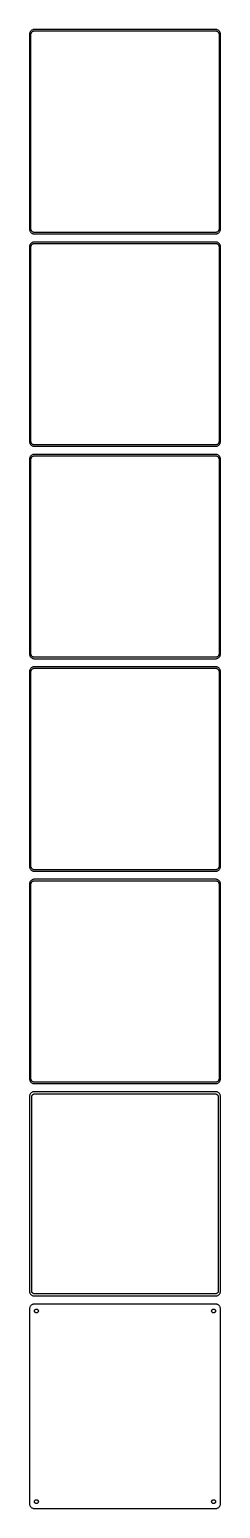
# Model space of a CAD drawing. Header units: metres. Extents: x -105 to 105, y 3398 to 6898.
# Drawn here: x -105 to 105, y 3398 to 5026 of the extents above; entities that cross this region are included whole.
import ezdxf

# ---------------------------------------------------------------- set-up
doc = ezdxf.new("R2010")
doc.units = ezdxf.units.M

msp = doc.modelspace()

# ---------------------------------------------------------------- linework, layer by layer
for p, q in [((-104.961, 5022.13), (-105, 5021.5)), ((-105, 5021.5), (-105, 4806.5)), ((-104.843, 5022.74), (-104.961, 5022.13)), ((-104.649, 5023.34), (-104.843, 5022.74)), ((-104.382, 5023.91), (-104.649, 5023.34)), ((-104.045, 5024.44), (-104.382, 5023.91)), ((-103.645, 5024.92), (-104.045, 5024.44)), ((-103.187, 5025.35), (-103.645, 5024.92)), ((-103.5, 5021), (-103.468, 5021.5)), ((-103.5, 4807), (-103.5, 5021)), ((-103.468, 5021.5), (-103.374, 5021.99)), ((-103.374, 5021.99), (-103.219, 5022.47)), ((-103.219, 5022.47), (-103.005, 5022.93)), ((-102.679, 5025.72), (-103.187, 5025.35)), ((-103.005, 5022.93), (-102.736, 5023.35)), ((-102.736, 5023.35), (-102.416, 5023.74)), ((-102.129, 5026.02), (-102.679, 5025.72)), ((-102.416, 5023.74), (-102.05, 5024.08)), ((-101.545, 5026.26), (-102.129, 5026.02)), ((-102.05, 5024.08), (-101.643, 5024.38)), ((-101.643, 5024.38), (-101.203, 5024.62)), ((-100.937, 5026.41), (-101.545, 5026.26)), ((-101.203, 5024.62), (-100.736, 5024.8)), ((-100.314, 5026.49), (-100.937, 5026.41)), ((-100.736, 5024.8), (-100.25, 5024.93)), ((100.314, 5026.49), (-100.314, 5026.49)), ((-100.25, 5024.93), (-99.7512, 5024.99)), ((-99.7512, 5024.99), (99.7512, 5024.99)), ((99.7512, 5024.99), (100.25, 5024.93)), ((100.25, 5024.93), (100.736, 5024.8)), ((100.937, 5026.41), (100.314, 5026.49)), ((100.736, 5024.8), (101.203, 5024.62)), ((101.545, 5026.26), (100.937, 5026.41)), ((101.203, 5024.62), (101.643, 5024.38)), ((102.129, 5026.02), (101.545, 5026.26)), ((101.643, 5024.38), (102.05, 5024.08)), ((102.05, 5024.08), (102.416, 5023.74)), ((102.679, 5025.72), (102.129, 5026.02)), ((102.416, 5023.74), (102.736, 5023.35)), ((103.187, 5025.35), (102.679, 5025.72)), ((102.736, 5023.35), (103.005, 5022.93)), ((103.005, 5022.93), (103.219, 5022.47)), ((103.645, 5024.92), (103.187, 5025.35)), ((103.219, 5022.47), (103.374, 5021.99)), ((103.374, 5021.99), (103.468, 5021.5)), ((103.468, 5021.5), (103.5, 5021)), ((103.5, 5021), (103.5, 4807)), ((104.045, 5024.44), (103.645, 5024.92)), ((104.382, 5023.91), (104.045, 5024.44)), ((104.649, 5023.34), (104.382, 5023.91)), ((104.843, 5022.74), (104.649, 5023.34)), ((104.961, 5022.13), (104.843, 5022.74)), ((105, 5021.5), (104.961, 5022.13)), ((105, 4806.5), (105, 5021.5)), ((-105, 4806.5), (-104.961, 4805.87)), ((-104.961, 4805.87), (-104.843, 4805.26)), ((-103.468, 4806.5), (-103.5, 4807)), ((-103.374, 4806.01), (-103.468, 4806.5)), ((-103.219, 4805.53), (-103.374, 4806.01)), ((-103.005, 4805.07), (-103.219, 4805.53)), ((103.219, 4805.53), (103.005, 4805.07)), ((103.374, 4806.01), (103.219, 4805.53)), ((103.468, 4806.5), (103.374, 4806.01)), ((103.5, 4807), (103.468, 4806.5)), ((104.843, 4805.26), (104.961, 4805.87)), ((104.961, 4805.87), (105, 4806.5)), ((-104.843, 4805.26), (-104.649, 4804.66)), ((-104.649, 4789.34), (-104.843, 4788.74)), ((-104.649, 4804.66), (-104.382, 4804.09)), ((-104.382, 4789.91), (-104.649, 4789.34)), ((-104.382, 4804.09), (-104.045, 4803.56)), ((-104.045, 4790.44), (-104.382, 4789.91)), ((-104.045, 4803.56), (-103.645, 4803.08)), ((-103.645, 4790.92), (-104.045, 4790.44)), ((-103.645, 4803.08), (-103.187, 4802.65)), ((-103.187, 4791.35), (-103.645, 4790.92)), ((-103.187, 4802.65), (-102.679, 4802.28)), ((-102.679, 4791.72), (-103.187, 4791.35)), ((-102.736, 4804.65), (-103.005, 4805.07)), ((-103.005, 4788.93), (-102.736, 4789.35)), ((-102.416, 4804.26), (-102.736, 4804.65)), ((-102.736, 4789.35), (-102.416, 4789.74)), ((-102.679, 4802.28), (-102.129, 4801.98)), ((-102.129, 4792.02), (-102.679, 4791.72)), ((-102.05, 4803.92), (-102.416, 4804.26)), ((-102.416, 4789.74), (-102.05, 4790.08)), ((-102.129, 4801.98), (-101.545, 4801.74)), ((-101.545, 4792.26), (-102.129, 4792.02)), ((-101.643, 4803.62), (-102.05, 4803.92)), ((-102.05, 4790.08), (-101.643, 4790.38)), ((-101.203, 4803.38), (-101.643, 4803.62)), ((-101.643, 4790.38), (-101.203, 4790.62)), ((-101.545, 4801.74), (-100.937, 4801.59)), ((-100.937, 4792.41), (-101.545, 4792.26)), ((-100.736, 4803.2), (-101.203, 4803.38)), ((-101.203, 4790.62), (-100.736, 4790.8)), ((-100.937, 4801.59), (-100.314, 4801.51)), ((-100.314, 4792.49), (-100.937, 4792.41)), ((-100.25, 4803.07), (-100.736, 4803.2)), ((-100.736, 4790.8), (-100.25, 4790.93)), ((-100.314, 4801.51), (100.314, 4801.51)), ((100.314, 4792.49), (-100.314, 4792.49)), ((-99.7512, 4803.01), (-100.25, 4803.07)), ((-100.25, 4790.93), (-99.7512, 4790.99)), ((99.7512, 4803.01), (-99.7512, 4803.01)), ((-99.7512, 4790.99), (99.7512, 4790.99)), ((100.25, 4803.07), (99.7512, 4803.01)), ((99.7512, 4790.99), (100.25, 4790.93)), ((100.736, 4803.2), (100.25, 4803.07)), ((100.25, 4790.93), (100.736, 4790.8)), ((100.314, 4801.51), (100.937, 4801.59)), ((100.937, 4792.41), (100.314, 4792.49)), ((101.203, 4803.38), (100.736, 4803.2)), ((100.736, 4790.8), (101.203, 4790.62)), ((100.937, 4801.59), (101.545, 4801.74)), ((101.545, 4792.26), (100.937, 4792.41)), ((101.643, 4803.62), (101.203, 4803.38)), ((101.203, 4790.62), (101.643, 4790.38)), ((101.545, 4801.74), (102.129, 4801.98)), ((102.129, 4792.02), (101.545, 4792.26)), ((102.05, 4803.92), (101.643, 4803.62)), ((101.643, 4790.38), (102.05, 4790.08)), ((102.416, 4804.26), (102.05, 4803.92)), ((102.05, 4790.08), (102.416, 4789.74)), ((102.129, 4801.98), (102.679, 4802.28)), ((102.679, 4791.72), (102.129, 4792.02)), ((102.736, 4804.65), (102.416, 4804.26)), ((102.416, 4789.74), (102.736, 4789.35)), ((102.679, 4802.28), (103.187, 4802.65)), ((103.187, 4791.35), (102.679, 4791.72)), ((103.005, 4805.07), (102.736, 4804.65)), ((102.736, 4789.35), (103.005, 4788.93)), ((103.187, 4802.65), (103.645, 4803.08)), ((103.645, 4790.92), (103.187, 4791.35)), ((103.645, 4803.08), (104.045, 4803.56)), ((104.045, 4790.44), (103.645, 4790.92)), ((104.045, 4803.56), (104.382, 4804.09)), ((104.382, 4789.91), (104.045, 4790.44)), ((104.382, 4804.09), (104.649, 4804.66)), ((104.649, 4789.34), (104.382, 4789.91)), ((104.649, 4804.66), (104.843, 4805.26)), ((104.843, 4788.74), (104.649, 4789.34)), ((-104.961, 4788.13), (-105, 4787.5)), ((-105, 4787.5), (-105, 4572.5)), ((-104.843, 4788.74), (-104.961, 4788.13)), ((-103.5, 4787), (-103.468, 4787.5)), ((-103.5, 4573), (-103.5, 4787)), ((-103.468, 4787.5), (-103.374, 4787.99)), ((-103.374, 4787.99), (-103.219, 4788.47)), ((-103.219, 4788.47), (-103.005, 4788.93)), ((103.005, 4788.93), (103.219, 4788.47)), ((103.219, 4788.47), (103.374, 4787.99)), ((103.374, 4787.99), (103.468, 4787.5)), ((103.468, 4787.5), (103.5, 4787)), ((103.5, 4787), (103.5, 4573)), ((104.961, 4788.13), (104.843, 4788.74)), ((105, 4787.5), (104.961, 4788.13)), ((105, 4572.5), (105, 4787.5)), ((-105, 4572.5), (-104.961, 4571.87)), ((-104.961, 4571.87), (-104.843, 4571.26)), ((-104.843, 4571.26), (-104.649, 4570.66)), ((-104.649, 4570.66), (-104.382, 4570.09)), ((-104.382, 4570.09), (-104.045, 4569.56)), ((-104.045, 4569.56), (-103.645, 4569.08)), ((-103.645, 4569.08), (-103.187, 4568.65)), ((-103.468, 4572.5), (-103.5, 4573)), ((-103.374, 4572.01), (-103.468, 4572.5)), ((-103.219, 4571.53), (-103.374, 4572.01)), ((-103.005, 4571.07), (-103.219, 4571.53)), ((-103.187, 4568.65), (-102.679, 4568.28)), ((-102.736, 4570.65), (-103.005, 4571.07)), ((-102.416, 4570.26), (-102.736, 4570.65)), ((-102.679, 4568.28), (-102.129, 4567.98)), ((-102.05, 4569.92), (-102.416, 4570.26)), ((-102.129, 4567.98), (-101.545, 4567.74)), ((-101.643, 4569.62), (-102.05, 4569.92)), ((-101.203, 4569.38), (-101.643, 4569.62)), ((-101.545, 4567.74), (-100.937, 4567.59)), ((-100.736, 4569.2), (-101.203, 4569.38)), ((-100.937, 4567.59), (-100.314, 4567.51)), ((-100.25, 4569.07), (-100.736, 4569.2)), ((-100.314, 4567.51), (100.314, 4567.51)), ((-99.7512, 4569.01), (-100.25, 4569.07)), ((99.7512, 4569.01), (-99.7512, 4569.01)), ((100.25, 4569.07), (99.7512, 4569.01)), ((100.736, 4569.2), (100.25, 4569.07)), ((100.314, 4567.51), (100.937, 4567.59)), ((101.203, 4569.38), (100.736, 4569.2)), ((100.937, 4567.59), (101.545, 4567.74)), ((101.643, 4569.62), (101.203, 4569.38)), ((101.545, 4567.74), (102.129, 4567.98)), ((102.05, 4569.92), (101.643, 4569.62)), ((102.416, 4570.26), (102.05, 4569.92)), ((102.129, 4567.98), (102.679, 4568.28)), ((102.736, 4570.65), (102.416, 4570.26)), ((102.679, 4568.28), (103.187, 4568.65)), ((103.005, 4571.07), (102.736, 4570.65)), ((103.219, 4571.53), (103.005, 4571.07)), ((103.187, 4568.65), (103.645, 4569.08)), ((103.374, 4572.01), (103.219, 4571.53)), ((103.468, 4572.5), (103.374, 4572.01)), ((103.5, 4573), (103.468, 4572.5)), ((103.645, 4569.08), (104.045, 4569.56)), ((104.045, 4569.56), (104.382, 4570.09)), ((104.382, 4570.09), (104.649, 4570.66)), ((104.649, 4570.66), (104.843, 4571.26)), ((104.843, 4571.26), (104.961, 4571.87)), ((104.961, 4571.87), (105, 4572.5)), ((-104.961, 4554.13), (-105, 4553.5)), ((-105, 4553.5), (-105, 4338.5)), ((-104.843, 4554.74), (-104.961, 4554.13)), ((-104.649, 4555.34), (-104.843, 4554.74)), ((-104.382, 4555.91), (-104.649, 4555.34)), ((-104.045, 4556.44), (-104.382, 4555.91)), ((-103.645, 4556.92), (-104.045, 4556.44)), ((-103.187, 4557.35), (-103.645, 4556.92)), ((-103.5, 4553), (-103.468, 4553.5)), ((-103.5, 4339), (-103.5, 4553)), ((-103.468, 4553.5), (-103.374, 4553.99)), ((-103.374, 4553.99), (-103.219, 4554.47)), ((-103.219, 4554.47), (-103.005, 4554.93)), ((-102.679, 4557.72), (-103.187, 4557.35)), ((-103.005, 4554.93), (-102.736, 4555.35)), ((-102.736, 4555.35), (-102.416, 4555.74)), ((-102.129, 4558.02), (-102.679, 4557.72)), ((-102.416, 4555.74), (-102.05, 4556.08)), ((-101.545, 4558.26), (-102.129, 4558.02)), ((-102.05, 4556.08), (-101.643, 4556.38)), ((-101.643, 4556.38), (-101.203, 4556.62)), ((-100.937, 4558.41), (-101.545, 4558.26)), ((-101.203, 4556.62), (-100.736, 4556.8)), ((-100.314, 4558.49), (-100.937, 4558.41)), ((-100.736, 4556.8), (-100.25, 4556.93)), ((100.314, 4558.49), (-100.314, 4558.49)), ((-100.25, 4556.93), (-99.7512, 4556.99)), ((-99.7512, 4556.99), (99.7512, 4556.99)), ((99.7512, 4556.99), (100.25, 4556.93)), ((100.25, 4556.93), (100.736, 4556.8)), ((100.937, 4558.41), (100.314, 4558.49)), ((100.736, 4556.8), (101.203, 4556.62)), ((101.545, 4558.26), (100.937, 4558.41)), ((101.203, 4556.62), (101.643, 4556.38)), ((102.129, 4558.02), (101.545, 4558.26)), ((101.643, 4556.38), (102.05, 4556.08)), ((102.05, 4556.08), (102.416, 4555.74)), ((102.679, 4557.72), (102.129, 4558.02)), ((102.416, 4555.74), (102.736, 4555.35)), ((103.187, 4557.35), (102.679, 4557.72)), ((102.736, 4555.35), (103.005, 4554.93)), ((103.005, 4554.93), (103.219, 4554.47)), ((103.645, 4556.92), (103.187, 4557.35)), ((103.219, 4554.47), (103.374, 4553.99)), ((103.374, 4553.99), (103.468, 4553.5)), ((103.468, 4553.5), (103.5, 4553)), ((103.5, 4553), (103.5, 4339)), ((104.045, 4556.44), (103.645, 4556.92)), ((104.382, 4555.91), (104.045, 4556.44)), ((104.649, 4555.34), (104.382, 4555.91)), ((104.843, 4554.74), (104.649, 4555.34)), ((104.961, 4554.13), (104.843, 4554.74)), ((105, 4553.5), (104.961, 4554.13)), ((105, 4338.5), (105, 4553.5)), ((-105, 4338.5), (-104.961, 4337.87)), ((-104.961, 4337.87), (-104.843, 4337.26)), ((-104.843, 4337.26), (-104.649, 4336.66)), ((-104.649, 4336.66), (-104.382, 4336.09)), ((-104.382, 4336.09), (-104.045, 4335.56)), ((-104.045, 4335.56), (-103.645, 4335.08)), ((-103.645, 4335.08), (-103.187, 4334.65)), ((-103.468, 4338.5), (-103.5, 4339)), ((-103.374, 4338.01), (-103.468, 4338.5)), ((-103.219, 4337.53), (-103.374, 4338.01)), ((-103.005, 4337.07), (-103.219, 4337.53)), ((-103.187, 4334.65), (-102.679, 4334.28)), ((-102.736, 4336.65), (-103.005, 4337.07)), ((-102.416, 4336.26), (-102.736, 4336.65)), ((-102.679, 4334.28), (-102.129, 4333.98)), ((-102.05, 4335.92), (-102.416, 4336.26)), ((-102.129, 4333.98), (-101.545, 4333.74)), ((-101.643, 4335.62), (-102.05, 4335.92)), ((-101.203, 4335.38), (-101.643, 4335.62)), ((-101.545, 4333.74), (-100.937, 4333.59)), ((-100.736, 4335.2), (-101.203, 4335.38)), ((-100.937, 4333.59), (-100.314, 4333.51)), ((-100.25, 4335.07), (-100.736, 4335.2)), ((-100.314, 4333.51), (100.314, 4333.51)), ((-99.7512, 4335.01), (-100.25, 4335.07)), ((99.7512, 4335.01), (-99.7512, 4335.01)), ((100.25, 4335.07), (99.7512, 4335.01)), ((100.736, 4335.2), (100.25, 4335.07)), ((100.314, 4333.51), (100.937, 4333.59)), ((101.203, 4335.38), (100.736, 4335.2)), ((100.937, 4333.59), (101.545, 4333.74)), ((101.643, 4335.62), (101.203, 4335.38)), ((101.545, 4333.74), (102.129, 4333.98)), ((102.05, 4335.92), (101.643, 4335.62)), ((102.416, 4336.26), (102.05, 4335.92)), ((102.129, 4333.98), (102.679, 4334.28)), ((102.736, 4336.65), (102.416, 4336.26)), ((102.679, 4334.28), (103.187, 4334.65)), ((103.005, 4337.07), (102.736, 4336.65)), ((103.219, 4337.53), (103.005, 4337.07)), ((103.187, 4334.65), (103.645, 4335.08)), ((103.374, 4338.01), (103.219, 4337.53)), ((103.468, 4338.5), (103.374, 4338.01)), ((103.5, 4339), (103.468, 4338.5)), ((103.645, 4335.08), (104.045, 4335.56)), ((104.045, 4335.56), (104.382, 4336.09)), ((104.382, 4336.09), (104.649, 4336.66)), ((104.649, 4336.66), (104.843, 4337.26)), ((104.843, 4337.26), (104.961, 4337.87)), ((104.961, 4337.87), (105, 4338.5)), ((-104.961, 4320.13), (-105, 4319.5)), ((-105, 4319.5), (-105, 4104.5)), ((-104.843, 4320.74), (-104.961, 4320.13)), ((-104.649, 4321.34), (-104.843, 4320.74)), ((-104.382, 4321.91), (-104.649, 4321.34)), ((-104.045, 4322.44), (-104.382, 4321.91)), ((-103.645, 4322.92), (-104.045, 4322.44)), ((-103.187, 4323.35), (-103.645, 4322.92)), ((-103.5, 4319), (-103.468, 4319.5)), ((-103.5, 4105), (-103.5, 4319)), ((-103.468, 4319.5), (-103.374, 4319.99)), ((-103.374, 4319.99), (-103.219, 4320.47)), ((-103.219, 4320.47), (-103.005, 4320.93)), ((-102.679, 4323.72), (-103.187, 4323.35)), ((-103.005, 4320.93), (-102.736, 4321.35)), ((-102.736, 4321.35), (-102.416, 4321.74)), ((-102.129, 4324.02), (-102.679, 4323.72)), ((-102.416, 4321.74), (-102.05, 4322.08)), ((-101.545, 4324.26), (-102.129, 4324.02)), ((-102.05, 4322.08), (-101.643, 4322.38)), ((-101.643, 4322.38), (-101.203, 4322.62)), ((-100.937, 4324.41), (-101.545, 4324.26)), ((-101.203, 4322.62), (-100.736, 4322.8)), ((-100.314, 4324.49), (-100.937, 4324.41)), ((-100.736, 4322.8), (-100.25, 4322.93)), ((100.314, 4324.49), (-100.314, 4324.49)), ((-100.25, 4322.93), (-99.7512, 4322.99)), ((-99.7512, 4322.99), (99.7512, 4322.99)), ((99.7512, 4322.99), (100.25, 4322.93)), ((100.25, 4322.93), (100.736, 4322.8)), ((100.937, 4324.41), (100.314, 4324.49)), ((100.736, 4322.8), (101.203, 4322.62)), ((101.545, 4324.26), (100.937, 4324.41)), ((101.203, 4322.62), (101.643, 4322.38)), ((102.129, 4324.02), (101.545, 4324.26)), ((101.643, 4322.38), (102.05, 4322.08)), ((102.05, 4322.08), (102.416, 4321.74)), ((102.679, 4323.72), (102.129, 4324.02)), ((102.416, 4321.74), (102.736, 4321.35)), ((103.187, 4323.35), (102.679, 4323.72)), ((102.736, 4321.35), (103.005, 4320.93)), ((103.005, 4320.93), (103.219, 4320.47)), ((103.645, 4322.92), (103.187, 4323.35)), ((103.219, 4320.47), (103.374, 4319.99)), ((103.374, 4319.99), (103.468, 4319.5)), ((103.468, 4319.5), (103.5, 4319)), ((103.5, 4319), (103.5, 4105)), ((104.045, 4322.44), (103.645, 4322.92)), ((104.382, 4321.91), (104.045, 4322.44)), ((104.649, 4321.34), (104.382, 4321.91)), ((104.843, 4320.74), (104.649, 4321.34)), ((104.961, 4320.13), (104.843, 4320.74)), ((105, 4319.5), (104.961, 4320.13)), ((105, 4104.5), (105, 4319.5)), ((-105, 4104.5), (-104.961, 4103.87)), ((-104.961, 4103.87), (-104.843, 4103.26)), ((-104.843, 4103.26), (-104.649, 4102.66)), ((-104.649, 4102.66), (-104.382, 4102.09)), ((-104.382, 4102.09), (-104.045, 4101.56)), ((-104.045, 4101.56), (-103.645, 4101.08)), ((-103.645, 4088.92), (-104.045, 4088.44)), ((-103.645, 4101.08), (-103.187, 4100.65)), ((-103.187, 4089.35), (-103.645, 4088.92)), ((-103.468, 4104.5), (-103.5, 4105)), ((-103.374, 4104.01), (-103.468, 4104.5)), ((-103.219, 4103.53), (-103.374, 4104.01)), ((-103.005, 4103.07), (-103.219, 4103.53)), ((-103.187, 4100.65), (-102.679, 4100.28)), ((-102.679, 4089.72), (-103.187, 4089.35)), ((-102.736, 4102.65), (-103.005, 4103.07)), ((-102.416, 4102.26), (-102.736, 4102.65)), ((-102.679, 4100.28), (-102.129, 4099.98)), ((-102.129, 4090.02), (-102.679, 4089.72)), ((-102.05, 4101.92), (-102.416, 4102.26)), ((-102.129, 4099.98), (-101.545, 4099.74)), ((-101.545, 4090.26), (-102.129, 4090.02)), ((-101.643, 4101.62), (-102.05, 4101.92)), ((-101.203, 4101.38), (-101.643, 4101.62)), ((-101.545, 4099.74), (-100.937, 4099.59)), ((-100.937, 4090.41), (-101.545, 4090.26)), ((-100.736, 4101.2), (-101.203, 4101.38)), ((-101.203, 4088.62), (-100.736, 4088.8)), ((-100.937, 4099.59), (-100.314, 4099.51)), ((-100.314, 4090.49), (-100.937, 4090.41)), ((-100.25, 4101.07), (-100.736, 4101.2)), ((-100.736, 4088.8), (-100.25, 4088.93)), ((-100.314, 4099.51), (100.314, 4099.51)), ((100.314, 4090.49), (-100.314, 4090.49)), ((-99.7512, 4101.01), (-100.25, 4101.07)), ((-100.25, 4088.93), (-99.7512, 4088.99)), ((99.7512, 4101.01), (-99.7512, 4101.01)), ((-99.7512, 4088.99), (99.7512, 4088.99)), ((100.25, 4101.07), (99.7512, 4101.01)), ((99.7512, 4088.99), (100.25, 4088.93)), ((100.736, 4101.2), (100.25, 4101.07)), ((100.25, 4088.93), (100.736, 4088.8)), ((100.314, 4099.51), (100.937, 4099.59)), ((100.937, 4090.41), (100.314, 4090.49)), ((101.203, 4101.38), (100.736, 4101.2)), ((100.736, 4088.8), (101.203, 4088.62)), ((100.937, 4099.59), (101.545, 4099.74)), ((101.545, 4090.26), (100.937, 4090.41)), ((101.643, 4101.62), (101.203, 4101.38)), ((101.545, 4099.74), (102.129, 4099.98)), ((102.129, 4090.02), (101.545, 4090.26)), ((102.05, 4101.92), (101.643, 4101.62)), ((102.416, 4102.26), (102.05, 4101.92)), ((102.129, 4099.98), (102.679, 4100.28)), ((102.679, 4089.72), (102.129, 4090.02)), ((102.736, 4102.65), (102.416, 4102.26)), ((102.679, 4100.28), (103.187, 4100.65)), ((103.187, 4089.35), (102.679, 4089.72)), ((103.005, 4103.07), (102.736, 4102.65)), ((103.219, 4103.53), (103.005, 4103.07)), ((103.187, 4100.65), (103.645, 4101.08)), ((103.645, 4088.92), (103.187, 4089.35)), ((103.374, 4104.01), (103.219, 4103.53)), ((103.468, 4104.5), (103.374, 4104.01)), ((103.5, 4105), (103.468, 4104.5)), ((103.645, 4101.08), (104.045, 4101.56)), ((104.045, 4088.44), (103.645, 4088.92)), ((104.045, 4101.56), (104.382, 4102.09)), ((104.382, 4102.09), (104.649, 4102.66)), ((104.649, 4102.66), (104.843, 4103.26)), ((104.843, 4103.26), (104.961, 4103.87)), ((104.961, 4103.87), (105, 4104.5)), ((-104.961, 4086.13), (-105, 4085.5)), ((-105, 4085.5), (-105, 3870.5)), ((-104.843, 4086.74), (-104.961, 4086.13)), ((-104.649, 4087.34), (-104.843, 4086.74)), ((-104.382, 4087.91), (-104.649, 4087.34)), ((-104.045, 4088.44), (-104.382, 4087.91)), ((-103.5, 4085), (-103.468, 4085.5)), ((-103.5, 3871), (-103.5, 4085)), ((-103.468, 4085.5), (-103.374, 4085.99)), ((-103.374, 4085.99), (-103.219, 4086.47)), ((-103.219, 4086.47), (-103.005, 4086.93)), ((-103.005, 4086.93), (-102.736, 4087.35)), ((-102.736, 4087.35), (-102.416, 4087.74)), ((-102.416, 4087.74), (-102.05, 4088.08)), ((-102.05, 4088.08), (-101.643, 4088.38)), ((-101.643, 4088.38), (-101.203, 4088.62)), ((101.203, 4088.62), (101.643, 4088.38)), ((101.643, 4088.38), (102.05, 4088.08)), ((102.05, 4088.08), (102.416, 4087.74)), ((102.416, 4087.74), (102.736, 4087.35)), ((102.736, 4087.35), (103.005, 4086.93)), ((103.005, 4086.93), (103.219, 4086.47)), ((103.219, 4086.47), (103.374, 4085.99)), ((103.374, 4085.99), (103.468, 4085.5)), ((103.468, 4085.5), (103.5, 4085)), ((103.5, 4085), (103.5, 3871)), ((104.382, 4087.91), (104.045, 4088.44)), ((104.649, 4087.34), (104.382, 4087.91)), ((104.843, 4086.74), (104.649, 4087.34)), ((104.961, 4086.13), (104.843, 4086.74)), ((105, 4085.5), (104.961, 4086.13)), ((105, 3870.5), (105, 4085.5)), ((-105, 3870.5), (-104.961, 3869.87)), ((-104.961, 3869.87), (-104.843, 3869.26)), ((-104.843, 3869.26), (-104.649, 3868.66)), ((-104.649, 3868.66), (-104.382, 3868.09)), ((-104.382, 3868.09), (-104.045, 3867.56)), ((-104.045, 3867.56), (-103.645, 3867.08)), ((-103.645, 3867.08), (-103.187, 3866.65)), ((-103.468, 3870.5), (-103.5, 3871)), ((-103.374, 3870.01), (-103.468, 3870.5)), ((-103.219, 3869.53), (-103.374, 3870.01)), ((-103.005, 3869.07), (-103.219, 3869.53)), ((-103.187, 3866.65), (-102.679, 3866.28)), ((-102.736, 3868.65), (-103.005, 3869.07)), ((-102.416, 3868.26), (-102.736, 3868.65)), ((-102.679, 3866.28), (-102.129, 3865.98)), ((-102.05, 3867.92), (-102.416, 3868.26)), ((-102.129, 3865.98), (-101.545, 3865.74)), ((-101.643, 3867.62), (-102.05, 3867.92)), ((-101.203, 3867.38), (-101.643, 3867.62)), ((-101.545, 3865.74), (-100.937, 3865.59)), ((-100.736, 3867.2), (-101.203, 3867.38)), ((-100.937, 3865.59), (-100.314, 3865.51)), ((-100.25, 3867.07), (-100.736, 3867.2)), ((-100.314, 3865.51), (100.314, 3865.51)), ((-99.7512, 3867.01), (-100.25, 3867.07)), ((99.7512, 3867.01), (-99.7512, 3867.01)), ((100.25, 3867.07), (99.7512, 3867.01)), ((100.736, 3867.2), (100.25, 3867.07)), ((100.314, 3865.51), (100.937, 3865.59)), ((101.203, 3867.38), (100.736, 3867.2)), ((100.937, 3865.59), (101.545, 3865.74)), ((101.643, 3867.62), (101.203, 3867.38)), ((101.545, 3865.74), (102.129, 3865.98)), ((102.05, 3867.92), (101.643, 3867.62)), ((102.416, 3868.26), (102.05, 3867.92)), ((102.129, 3865.98), (102.679, 3866.28)), ((102.736, 3868.65), (102.416, 3868.26)), ((102.679, 3866.28), (103.187, 3866.65)), ((103.005, 3869.07), (102.736, 3868.65)), ((103.219, 3869.53), (103.005, 3869.07)), ((103.187, 3866.65), (103.645, 3867.08)), ((103.374, 3870.01), (103.219, 3869.53)), ((103.468, 3870.5), (103.374, 3870.01)), ((103.5, 3871), (103.468, 3870.5)), ((103.645, 3867.08), (104.045, 3867.56)), ((104.045, 3867.56), (104.382, 3868.09)), ((104.382, 3868.09), (104.649, 3868.66)), ((104.649, 3868.66), (104.843, 3869.26)), ((104.843, 3869.26), (104.961, 3869.87)), ((104.961, 3869.87), (105, 3870.5)), ((-104.961, 3852.13), (-105, 3851.5)), ((-105, 3851.5), (-105, 3636.5)), ((-104.843, 3852.74), (-104.961, 3852.13)), ((-104.649, 3853.34), (-104.843, 3852.74)), ((-104.382, 3853.91), (-104.649, 3853.34)), ((-104.045, 3854.44), (-104.382, 3853.91)), ((-103.645, 3854.92), (-104.045, 3854.44)), ((-103.187, 3855.35), (-103.645, 3854.92)), ((-102.679, 3855.72), (-103.187, 3855.35)), ((-102.129, 3856.02), (-102.679, 3855.72)), ((-102.613, 3851), (-102.588, 3851.39)), ((-102.613, 3637), (-102.613, 3851)), ((-102.588, 3851.39), (-102.515, 3851.77)), ((-102.515, 3851.77), (-102.394, 3852.15)), ((-102.394, 3852.15), (-102.228, 3852.5)), ((-102.228, 3852.5), (-102.018, 3852.83)), ((-101.545, 3856.26), (-102.129, 3856.02)), ((-102.018, 3852.83), (-101.769, 3853.13)), ((-101.769, 3853.13), (-101.484, 3853.4)), ((-100.937, 3856.41), (-101.545, 3856.26)), ((-101.484, 3853.4), (-101.168, 3853.63)), ((-101.168, 3853.63), (-100.825, 3853.82)), ((-100.314, 3856.49), (-100.937, 3856.41)), ((-100.825, 3853.82), (-100.462, 3853.96)), ((-100.462, 3853.96), (-100.083, 3854.06)), ((100.314, 3856.49), (-100.314, 3856.49)), ((-100.083, 3854.06), (-99.6955, 3854.11)), ((-99.6955, 3854.11), (99.6955, 3854.11)), ((99.6955, 3854.11), (100.083, 3854.06)), ((100.083, 3854.06), (100.462, 3853.96)), ((100.937, 3856.41), (100.314, 3856.49)), ((100.462, 3853.96), (100.825, 3853.82)), ((100.825, 3853.82), (101.168, 3853.63)), ((101.545, 3856.26), (100.937, 3856.41)), ((101.168, 3853.63), (101.484, 3853.4)), ((101.484, 3853.4), (101.769, 3853.13)), ((102.129, 3856.02), (101.545, 3856.26)), ((101.769, 3853.13), (102.018, 3852.83)), ((102.018, 3852.83), (102.228, 3852.5)), ((102.679, 3855.72), (102.129, 3856.02)), ((102.228, 3852.5), (102.394, 3852.15)), ((102.394, 3852.15), (102.515, 3851.77)), ((102.515, 3851.77), (102.588, 3851.39)), ((102.588, 3851.39), (102.613, 3851)), ((102.613, 3851), (102.613, 3637)), ((103.187, 3855.35), (102.679, 3855.72)), ((103.645, 3854.92), (103.187, 3855.35)), ((104.045, 3854.44), (103.645, 3854.92)), ((104.382, 3853.91), (104.045, 3854.44)), ((104.649, 3853.34), (104.382, 3853.91)), ((104.843, 3852.74), (104.649, 3853.34)), ((104.961, 3852.13), (104.843, 3852.74)), ((105, 3851.5), (104.961, 3852.13)), ((105, 3636.5), (105, 3851.5)), ((-105, 3636.5), (-104.961, 3635.87)), ((-104.961, 3635.87), (-104.843, 3635.26)), ((-104.843, 3635.26), (-104.649, 3634.66)), ((-104.649, 3634.66), (-104.382, 3634.09)), ((-104.382, 3634.09), (-104.045, 3633.56)), ((-104.045, 3633.56), (-103.645, 3633.08)), ((-103.645, 3633.08), (-103.187, 3632.65)), ((-103.187, 3632.65), (-102.679, 3632.28)), ((-102.588, 3636.61), (-102.613, 3637)), ((-102.515, 3636.23), (-102.588, 3636.61)), ((-102.394, 3635.85), (-102.515, 3636.23)), ((-102.228, 3635.5), (-102.394, 3635.85)), ((-102.018, 3635.17), (-102.228, 3635.5)), ((-101.769, 3634.87), (-102.018, 3635.17)), ((-101.484, 3634.6), (-101.769, 3634.87)), ((-101.168, 3634.37), (-101.484, 3634.6)), ((-100.825, 3634.18), (-101.168, 3634.37)), ((-100.462, 3634.04), (-100.825, 3634.18)), ((-100.083, 3633.94), (-100.462, 3634.04)), ((-99.6955, 3633.89), (-100.083, 3633.94)), ((99.6955, 3633.89), (-99.6955, 3633.89)), ((100.083, 3633.94), (99.6955, 3633.89)), ((100.462, 3634.04), (100.083, 3633.94)), ((100.825, 3634.18), (100.462, 3634.04)), ((101.168, 3634.37), (100.825, 3634.18)), ((101.484, 3634.6), (101.168, 3634.37)), ((101.769, 3634.87), (101.484, 3634.6)), ((102.018, 3635.17), (101.769, 3634.87)), ((102.228, 3635.5), (102.018, 3635.17)), ((102.394, 3635.85), (102.228, 3635.5)), ((102.515, 3636.23), (102.394, 3635.85)), ((102.588, 3636.61), (102.515, 3636.23)), ((102.613, 3637), (102.588, 3636.61)), ((102.679, 3632.28), (103.187, 3632.65)), ((103.187, 3632.65), (103.645, 3633.08)), ((103.645, 3633.08), (104.045, 3633.56)), ((104.045, 3633.56), (104.382, 3634.09)), ((104.382, 3634.09), (104.649, 3634.66)), ((104.649, 3634.66), (104.843, 3635.26)), ((104.843, 3635.26), (104.961, 3635.87)), ((104.961, 3635.87), (105, 3636.5)), ((-104.961, 3618.13), (-105, 3617.5)), ((-105, 3617.5), (-105, 3402.5)), ((-104.843, 3618.74), (-104.961, 3618.13)), ((-104.649, 3619.34), (-104.843, 3618.74)), ((-104.382, 3619.91), (-104.649, 3619.34)), ((-104.045, 3620.44), (-104.382, 3619.91)), ((-103.645, 3620.92), (-104.045, 3620.44)), ((-103.187, 3621.35), (-103.645, 3620.92)), ((-102.679, 3621.72), (-103.187, 3621.35)), ((-102.679, 3632.28), (-102.129, 3631.98)), ((-102.129, 3622.02), (-102.679, 3621.72)), ((-102.129, 3631.98), (-101.545, 3631.74)), ((-101.545, 3622.26), (-102.129, 3622.02)), ((-101.545, 3631.74), (-100.937, 3631.59)), ((-100.937, 3622.41), (-101.545, 3622.26)), ((-100.937, 3631.59), (-100.314, 3631.51)), ((-100.314, 3622.49), (-100.937, 3622.41)), ((-100.314, 3631.51), (100.314, 3631.51)), ((100.314, 3622.49), (-100.314, 3622.49)), ((-99.2275, 3616.26), (-99.0566, 3616.46)), ((-99.0566, 3616.46), (-98.8611, 3616.65)), ((-98.8611, 3616.65), (-98.6441, 3616.8)), ((-98.6441, 3616.8), (-98.4092, 3616.93)), ((-98.4092, 3616.93), (-98.1598, 3617.03)), ((-98.1598, 3617.03), (-97.9001, 3617.1)), ((-97.9001, 3617.1), (-97.6341, 3617.13)), ((-97.6341, 3617.13), (-97.3659, 3617.13)), ((-97.3659, 3617.13), (-97.0999, 3617.1)), ((-97.0999, 3617.1), (-96.8401, 3617.03)), ((-96.8401, 3617.03), (-96.5908, 3616.93)), ((-96.5908, 3616.93), (-96.3559, 3616.8)), ((-96.3559, 3616.8), (-96.1389, 3616.65)), ((-96.1389, 3616.65), (-95.9434, 3616.46)), ((-95.9434, 3616.46), (-95.7725, 3616.26)), ((95.7725, 3616.26), (95.9434, 3616.46)), ((95.9434, 3616.46), (96.1389, 3616.65)), ((96.1389, 3616.65), (96.3559, 3616.8)), ((96.3559, 3616.8), (96.5908, 3616.93)), ((96.5908, 3616.93), (96.8401, 3617.03)), ((96.8401, 3617.03), (97.0999, 3617.1)), ((97.0999, 3617.1), (97.3659, 3617.13)), ((97.3659, 3617.13), (97.6341, 3617.13)), ((97.6341, 3617.13), (97.9001, 3617.1)), ((97.9001, 3617.1), (98.1598, 3617.03)), ((98.1598, 3617.03), (98.4092, 3616.93)), ((98.4092, 3616.93), (98.6441, 3616.8)), ((98.6441, 3616.8), (98.8611, 3616.65)), ((98.8611, 3616.65), (99.0566, 3616.46)), ((99.0566, 3616.46), (99.2275, 3616.26)), ((100.314, 3631.51), (100.937, 3631.59)), ((100.937, 3622.41), (100.314, 3622.49)), ((100.937, 3631.59), (101.545, 3631.74)), ((101.545, 3622.26), (100.937, 3622.41)), ((101.545, 3631.74), (102.129, 3631.98)), ((102.129, 3622.02), (101.545, 3622.26)), ((102.129, 3631.98), (102.679, 3632.28)), ((102.679, 3621.72), (102.129, 3622.02)), ((103.187, 3621.35), (102.679, 3621.72)), ((103.645, 3620.92), (103.187, 3621.35)), ((104.045, 3620.44), (103.645, 3620.92)), ((104.382, 3619.91), (104.045, 3620.44)), ((104.649, 3619.34), (104.382, 3619.91)), ((104.843, 3618.74), (104.649, 3619.34)), ((104.961, 3618.13), (104.843, 3618.74)), ((105, 3617.5), (104.961, 3618.13)), ((105, 3402.5), (105, 3617.5)), ((-99.6353, 3615), (-99.6185, 3615.27)), ((-99.6185, 3614.73), (-99.6353, 3615)), ((-99.6185, 3615.27), (-99.5682, 3615.53)), ((-99.5682, 3614.47), (-99.6185, 3614.73)), ((-99.5682, 3615.53), (-99.4853, 3615.79)), ((-99.4853, 3614.21), (-99.5682, 3614.47)), ((-99.4853, 3615.79), (-99.3712, 3616.03)), ((-99.3712, 3613.97), (-99.4853, 3614.21)), ((-99.3712, 3616.03), (-99.2275, 3616.26)), ((-99.2275, 3613.74), (-99.3712, 3613.97)), ((-99.0566, 3613.54), (-99.2275, 3613.74)), ((-98.8611, 3613.35), (-99.0566, 3613.54)), ((-98.6441, 3613.2), (-98.8611, 3613.35)), ((-98.4092, 3613.07), (-98.6441, 3613.2)), ((-98.1598, 3612.97), (-98.4092, 3613.07)), ((-97.9001, 3612.9), (-98.1598, 3612.97)), ((-97.6341, 3612.87), (-97.9001, 3612.9)), ((-97.3659, 3612.87), (-97.6341, 3612.87)), ((-97.0999, 3612.9), (-97.3659, 3612.87)), ((-96.8401, 3612.97), (-97.0999, 3612.9)), ((-96.5908, 3613.07), (-96.8401, 3612.97)), ((-96.3559, 3613.2), (-96.5908, 3613.07)), ((-96.1389, 3613.35), (-96.3559, 3613.2)), ((-95.9434, 3613.54), (-96.1389, 3613.35)), ((-95.7725, 3613.74), (-95.9434, 3613.54)), ((-95.7725, 3616.26), (-95.6288, 3616.03)), ((-95.6288, 3613.97), (-95.7725, 3613.74)), ((-95.6288, 3616.03), (-95.5146, 3615.79)), ((-95.5146, 3614.21), (-95.6288, 3613.97)), ((-95.5146, 3615.79), (-95.4318, 3615.53)), ((-95.4318, 3614.47), (-95.5146, 3614.21)), ((-95.4318, 3615.53), (-95.3815, 3615.27)), ((-95.3815, 3614.73), (-95.4318, 3614.47)), ((-95.3815, 3615.27), (-95.3647, 3615)), ((-95.3647, 3615), (-95.3815, 3614.73)), ((95.3647, 3615), (95.3815, 3615.27)), ((95.3815, 3614.73), (95.3647, 3615)), ((95.3815, 3615.27), (95.4318, 3615.53)), ((95.4318, 3614.47), (95.3815, 3614.73)), ((95.4318, 3615.53), (95.5146, 3615.79)), ((95.5146, 3614.21), (95.4318, 3614.47)), ((95.5146, 3615.79), (95.6288, 3616.03)), ((95.6288, 3613.97), (95.5146, 3614.21)), ((95.6288, 3616.03), (95.7725, 3616.26)), ((95.7725, 3613.74), (95.6288, 3613.97)), ((95.9434, 3613.54), (95.7725, 3613.74)), ((96.1389, 3613.35), (95.9434, 3613.54)), ((96.3559, 3613.2), (96.1389, 3613.35)), ((96.5908, 3613.07), (96.3559, 3613.2)), ((96.8401, 3612.97), (96.5908, 3613.07)), ((97.0999, 3612.9), (96.8401, 3612.97)), ((97.3659, 3612.87), (97.0999, 3612.9)), ((97.6341, 3612.87), (97.3659, 3612.87)), ((97.9001, 3612.9), (97.6341, 3612.87)), ((98.1598, 3612.97), (97.9001, 3612.9)), ((98.4092, 3613.07), (98.1598, 3612.97)), ((98.6441, 3613.2), (98.4092, 3613.07)), ((98.8611, 3613.35), (98.6441, 3613.2)), ((99.0566, 3613.54), (98.8611, 3613.35)), ((99.2275, 3613.74), (99.0566, 3613.54)), ((99.2275, 3616.26), (99.3712, 3616.03)), ((99.3712, 3613.97), (99.2275, 3613.74)), ((99.3712, 3616.03), (99.4853, 3615.79)), ((99.4853, 3614.21), (99.3712, 3613.97)), ((99.4853, 3615.79), (99.5682, 3615.53)), ((99.5682, 3614.47), (99.4853, 3614.21)), ((99.5682, 3615.53), (99.6185, 3615.27)), ((99.6185, 3614.73), (99.5682, 3614.47)), ((99.6185, 3615.27), (99.6353, 3615)), ((99.6353, 3615), (99.6185, 3614.73)), ((-99.6353, 3405), (-99.6185, 3405.27)), ((-99.6185, 3404.73), (-99.6353, 3405)), ((-99.6185, 3405.27), (-99.5682, 3405.53)), ((-99.5682, 3404.47), (-99.6185, 3404.73)), ((-99.5682, 3405.53), (-99.4853, 3405.79)), ((-99.4853, 3405.79), (-99.3712, 3406.03)), ((-99.3712, 3406.03), (-99.2275, 3406.26)), ((-99.2275, 3406.26), (-99.0566, 3406.46)), ((-99.0566, 3406.46), (-98.8611, 3406.65)), ((-98.8611, 3406.65), (-98.6441, 3406.8)), ((-98.6441, 3406.8), (-98.4092, 3406.93)), ((-98.4092, 3406.93), (-98.1598, 3407.03)), ((-98.1598, 3407.03), (-97.9001, 3407.1)), ((-97.9001, 3407.1), (-97.6341, 3407.13)), ((-97.6341, 3407.13), (-97.3659, 3407.13)), ((-97.3659, 3407.13), (-97.0999, 3407.1)), ((-97.0999, 3407.1), (-96.8401, 3407.03)), ((-96.8401, 3407.03), (-96.5908, 3406.93)), ((-96.5908, 3406.93), (-96.3559, 3406.8)), ((-96.3559, 3406.8), (-96.1389, 3406.65)), ((-96.1389, 3406.65), (-95.9434, 3406.46)), ((-95.9434, 3406.46), (-95.7725, 3406.26)), ((-95.7725, 3406.26), (-95.6288, 3406.03)), ((-95.6288, 3406.03), (-95.5146, 3405.79)), ((-95.5146, 3405.79), (-95.4318, 3405.53)), ((-95.4318, 3405.53), (-95.3815, 3405.27)), ((-95.3815, 3404.73), (-95.4318, 3404.47)), ((-95.3815, 3405.27), (-95.3647, 3405)), ((-95.3647, 3405), (-95.3815, 3404.73)), ((95.3647, 3405), (95.3815, 3405.27)), ((95.3815, 3404.73), (95.3647, 3405)), ((95.3815, 3405.27), (95.4318, 3405.53)), ((95.4318, 3404.47), (95.3815, 3404.73)), ((95.4318, 3405.53), (95.5146, 3405.79)), ((95.5146, 3405.79), (95.6288, 3406.03)), ((95.6288, 3406.03), (95.7725, 3406.26)), ((95.7725, 3406.26), (95.9434, 3406.46)), ((95.9434, 3406.46), (96.1389, 3406.65)), ((96.1389, 3406.65), (96.3559, 3406.8)), ((96.3559, 3406.8), (96.5908, 3406.93)), ((96.5908, 3406.93), (96.8401, 3407.03)), ((96.8401, 3407.03), (97.0999, 3407.1)), ((97.0999, 3407.1), (97.3659, 3407.13)), ((97.3659, 3407.13), (97.6341, 3407.13)), ((97.6341, 3407.13), (97.9001, 3407.1)), ((97.9001, 3407.1), (98.1598, 3407.03)), ((98.1598, 3407.03), (98.4092, 3406.93)), ((98.4092, 3406.93), (98.6441, 3406.8)), ((98.6441, 3406.8), (98.8611, 3406.65)), ((98.8611, 3406.65), (99.0566, 3406.46)), ((99.0566, 3406.46), (99.2275, 3406.26)), ((99.2275, 3406.26), (99.3712, 3406.03)), ((99.3712, 3406.03), (99.4853, 3405.79)), ((99.4853, 3405.79), (99.5682, 3405.53)), ((99.5682, 3405.53), (99.6185, 3405.27)), ((99.6185, 3404.73), (99.5682, 3404.47)), ((99.6185, 3405.27), (99.6353, 3405)), ((99.6353, 3405), (99.6185, 3404.73)), ((-105, 3402.5), (-104.961, 3401.87)), ((-104.961, 3401.87), (-104.843, 3401.26)), ((-104.843, 3401.26), (-104.649, 3400.66)), ((-104.649, 3400.66), (-104.382, 3400.09)), ((-104.382, 3400.09), (-104.045, 3399.56)), ((-104.045, 3399.56), (-103.645, 3399.08)), ((-103.645, 3399.08), (-103.187, 3398.65)), ((-103.187, 3398.65), (-102.679, 3398.28)), ((-102.679, 3398.28), (-102.129, 3397.98)), ((-102.129, 3397.98), (-101.545, 3397.74)), ((-101.545, 3397.74), (-100.937, 3397.59)), ((-100.937, 3397.59), (-100.314, 3397.51)), ((-100.314, 3397.51), (100.314, 3397.51)), ((-99.4853, 3404.21), (-99.5682, 3404.47)), ((-99.3712, 3403.97), (-99.4853, 3404.21)), ((-99.2275, 3403.74), (-99.3712, 3403.97)), ((-99.0566, 3403.54), (-99.2275, 3403.74)), ((-98.8611, 3403.35), (-99.0566, 3403.54)), ((-98.6441, 3403.2), (-98.8611, 3403.35)), ((-98.4092, 3403.07), (-98.6441, 3403.2)), ((-98.1598, 3402.97), (-98.4092, 3403.07)), ((-97.9001, 3402.9), (-98.1598, 3402.97)), ((-97.6341, 3402.87), (-97.9001, 3402.9)), ((-97.3659, 3402.87), (-97.6341, 3402.87)), ((-97.0999, 3402.9), (-97.3659, 3402.87)), ((-96.8401, 3402.97), (-97.0999, 3402.9)), ((-96.5908, 3403.07), (-96.8401, 3402.97)), ((-96.3559, 3403.2), (-96.5908, 3403.07)), ((-96.1389, 3403.35), (-96.3559, 3403.2)), ((-95.9434, 3403.54), (-96.1389, 3403.35)), ((-95.7725, 3403.74), (-95.9434, 3403.54)), ((-95.6288, 3403.97), (-95.7725, 3403.74)), ((-95.5146, 3404.21), (-95.6288, 3403.97)), ((-95.4318, 3404.47), (-95.5146, 3404.21)), ((95.5146, 3404.21), (95.4318, 3404.47)), ((95.6288, 3403.97), (95.5146, 3404.21)), ((95.7725, 3403.74), (95.6288, 3403.97)), ((95.9434, 3403.54), (95.7725, 3403.74)), ((96.1389, 3403.35), (95.9434, 3403.54)), ((96.3559, 3403.2), (96.1389, 3403.35)), ((96.5908, 3403.07), (96.3559, 3403.2)), ((96.8401, 3402.97), (96.5908, 3403.07)), ((97.0999, 3402.9), (96.8401, 3402.97)), ((97.3659, 3402.87), (97.0999, 3402.9)), ((97.6341, 3402.87), (97.3659, 3402.87)), ((97.9001, 3402.9), (97.6341, 3402.87)), ((98.1598, 3402.97), (97.9001, 3402.9)), ((98.4092, 3403.07), (98.1598, 3402.97)), ((98.6441, 3403.2), (98.4092, 3403.07)), ((98.8611, 3403.35), (98.6441, 3403.2)), ((99.0566, 3403.54), (98.8611, 3403.35)), ((99.2275, 3403.74), (99.0566, 3403.54)), ((99.3712, 3403.97), (99.2275, 3403.74)), ((99.4853, 3404.21), (99.3712, 3403.97)), ((99.5682, 3404.47), (99.4853, 3404.21)), ((100.314, 3397.51), (100.937, 3397.59)), ((100.937, 3397.59), (101.545, 3397.74)), ((101.545, 3397.74), (102.129, 3397.98)), ((102.129, 3397.98), (102.679, 3398.28)), ((102.679, 3398.28), (103.187, 3398.65)), ((103.187, 3398.65), (103.645, 3399.08)), ((103.645, 3399.08), (104.045, 3399.56)), ((104.045, 3399.56), (104.382, 3400.09)), ((104.382, 3400.09), (104.649, 3400.66)), ((104.649, 3400.66), (104.843, 3401.26)), ((104.843, 3401.26), (104.961, 3401.87)), ((104.961, 3401.87), (105, 3402.5))]:
    msp.add_line(p, q)

doc.saveas('drawing.dxf')
